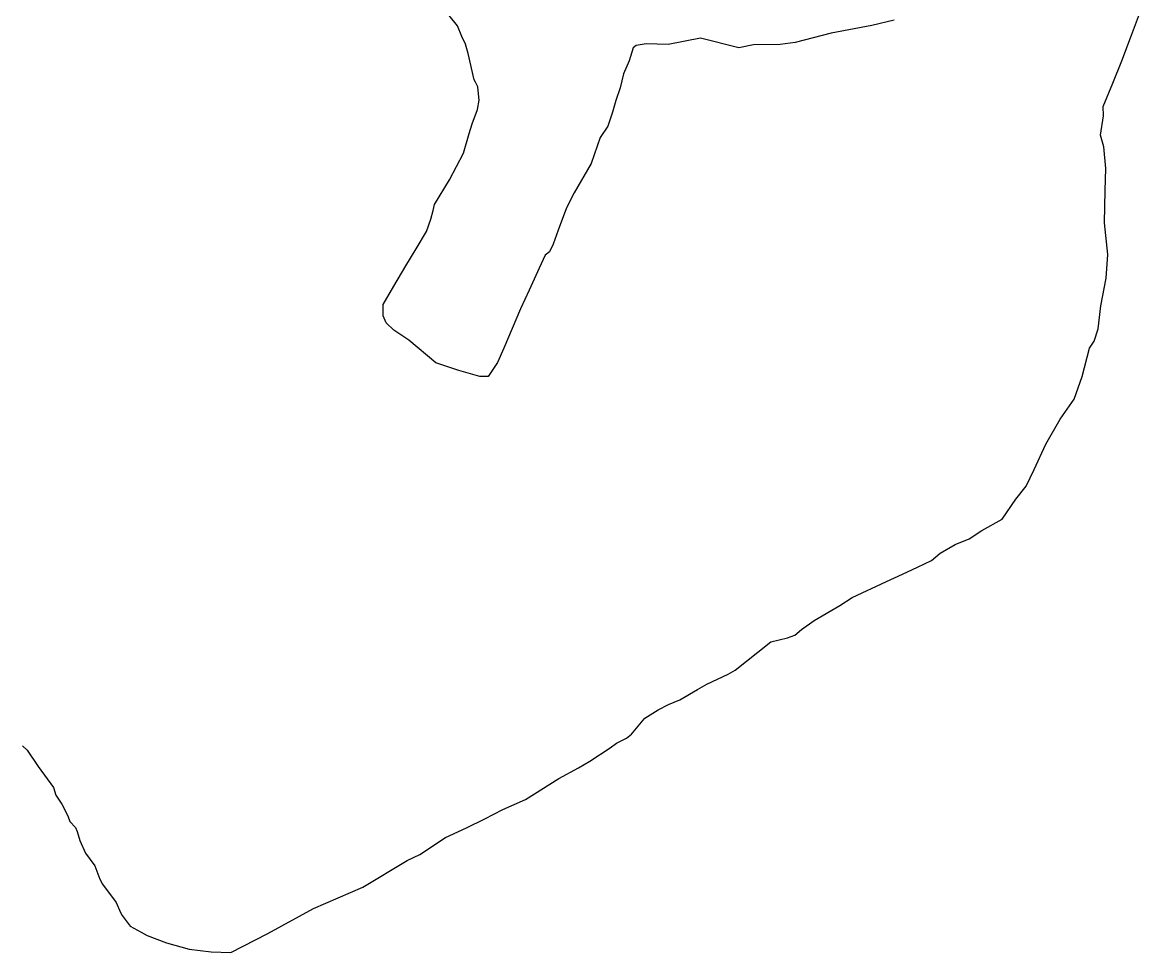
# Model space of a CAD drawing. Header units: metres. Extents: x 651069 to 651157, y 4767185 to 4767340.
# Drawn here: x 651111.72 to 651156.69, y 4767184.97 to 4767222.41 of the extents above; entities that cross this region are included whole.
import ezdxf

# ---------------------------------------------------------------- set-up
doc = ezdxf.new("R2010")
doc.units = ezdxf.units.M
doc.layers.add('W_1365', color=7, linetype='Continuous')

msp = doc.modelspace()

# ---------------------------------------------------------------- linework, layer by layer
at = {"layer": 'W_1365', "color": 6, "lineweight": 25}
for points in [[(651111.721, 4767193.295, -149.268), (651111.91, 4767193.115, -149.23), (651112.357, 4767192.464, -149.23), (651112.977, 4767191.622, -148.927), (651113.068, 4767191.312, -148.858), (651113.304, 4767190.946, -148.81), (651113.558, 4767190.481, -148.737), (651113.628, 4767190.248, -148.71), (651113.858, 4767190.004, -148.469), (651113.922, 4767189.847, -148.648), (651114.031, 4767189.49, -148.575), (651114.265, 4767188.977, -148.5), (651114.643, 4767188.462, -148.447), (651114.841, 4767187.933, -148.358), (651114.952, 4767187.73, -148.305), (651115.503, 4767186.991, -148.224), (651115.671, 4767186.586, -148.107), (651115.733, 4767186.463, -148.092), (651116.066, 4767186.031, -147.987), (651116.508, 4767185.795, -147.959), (651116.746, 4767185.662, -147.909), (651117.528, 4767185.37, -147.841), (651118.436, 4767185.109, -147.711), (651119.318, 4767185.011, -147.66), (651120.116, 4767184.972, -147.663), (651121.606, 4767185.739, -147.67), (651123.434, 4767186.749, -147.614), (651125.42, 4767187.605, -147.727), (651127.212, 4767188.675, -147.798), (651127.72, 4767188.92, -147.813), (651128.751, 4767189.606, -147.842), (651129.589, 4767190, -147.864), (651130.328, 4767190.363, -147.881), (651131.061, 4767190.732, -147.854), (651131.964, 4767191.136, -147.862), (651133.306, 4767191.983, -147.942), (651134.097, 4767192.408, -147.957), (651134.564, 4767192.677, -147.951), (651135.379, 4767193.213, -147.978), (651135.628, 4767193.4, -147.988), (651136.038, 4767193.602, -148.006), (651136.236, 4767193.766, -148.007), (651136.768, 4767194.407, -148.055), (651137.304, 4767194.747, -148.075), (651137.72, 4767194.954, -148.137), (651138.178, 4767195.145, -148.1), (651138.894, 4767195.559, -148.082), (651139.261, 4767195.78, -148.09), (651140.127, 4767196.184, -148.109), (651140.409, 4767196.338, -148.141), (651141.318, 4767197.065, -148.163), (651141.849, 4767197.479, -148.154), (651142.515, 4767197.645, -148.179), (651142.809, 4767197.747, -148.224), (651143.084, 4767197.98, -148.228), (651143.584, 4767198.337, -148.226), (651144.623, 4767198.947, -148.241), (651145.116, 4767199.263, -148.249), (651146.502, 4767199.903, -148.263), (651147.138, 4767200.199, -148.27), (651147.741, 4767200.489, -148.276), (651148.304, 4767200.758, -148.278), (651148.655, 4767201.042, -148.278), (651149.266, 4767201.39, -148.266), (651149.825, 4767201.63, -148.286), (651150.341, 4767201.957, -148.343), (651151.152, 4767202.413, -148.389), (651151.709, 4767203.221, -148.407), (651152.118, 4767203.746, -148.401), (651152.438, 4767204.418, -148.401), (651152.906, 4767205.427, -148.401), (651153.487, 4767206.436, -148.424), (651154.045, 4767207.248, -148.292), (651154.379, 4767208.156, -148.162), (651154.668, 4767209.296, -148.004), (651154.861, 4767209.584, -147.957), (651155.014, 4767210.08, -147.888), (651155.123, 4767210.996, -147.764), (651155.345, 4767212.118, -147.712), (651155.41, 4767213.071, -147.692), (651155.272, 4767214.334, -148.228), (651155.304, 4767215.645, -148.782), (651155.323, 4767216.529, -148.803), (651155.239, 4767217.4, -148.788), (651155.107, 4767217.872, -148.79), (651155.234, 4767218.638, -148.786), (651155.224, 4767219.022, -148.793), (651155.603, 4767219.963, -148.838), (651155.963, 4767220.858, -148.881), (651156.352, 4767221.897, -148.926), (651156.686, 4767222.755, -148.946)], [(651146.8, 4767222.489, -149.148), (651145.913, 4767222.284, -149.139), (651144.274, 4767221.967, -149.165), (651142.816, 4767221.601, -149.168), (651142.213, 4767221.509, -149.173), (651141.152, 4767221.504, -149.183), (651140.561, 4767221.383, -149.102), (651139.007, 4767221.768, -148.996), (651137.714, 4767221.517, -148.901), (651136.832, 4767221.536, -149.009), (651136.426, 4767221.47, -148.915), (651136.298, 4767221.378, -148.9), (651136.138, 4767220.858, -148.846), (651135.918, 4767220.339, -148.791), (651135.775, 4767219.774, -148.791), (651135.602, 4767219.265, -148.791), (651135.472, 4767218.789, -148.791), (651135.279, 4767218.232, -148.791), (651134.972, 4767217.774, -148.908), (651134.609, 4767216.721, -148.855), (651133.934, 4767215.549, -148.814), (651133.626, 4767214.943, -148.784), (651133.286, 4767214.043, -148.759), (651133.079, 4767213.48, -148.732), (651132.932, 4767213.176, -148.74), (651132.761, 4767213.043, -148.733), (651132.517, 4767212.51, -148.707), (651132.114, 4767211.628, -148.664), (651131.77, 4767210.885, -148.638), (651131.438, 4767210.09, -148.595), (651131.104, 4767209.29, -148.551), (651130.837, 4767208.718, -148.522), (651130.47, 4767208.151, -148.493), (651130.128, 4767208.159, -148.49), (651129.284, 4767208.396, -148.398), (651128.363, 4767208.704, -148.396), (651127.271, 4767209.62, -148.435), (651126.672, 4767210.021, -148.437), (651126.366, 4767210.318, -148.443), (651126.245, 4767210.598, -148.45), (651126.241, 4767210.789, -148.431), (651126.241, 4767211.055, -148.56), (651126.676, 4767211.789, -148.597), (651127.16, 4767212.607, -148.639), (651127.564, 4767213.288, -148.673), (651127.981, 4767213.993, -148.709), (651128.158, 4767214.484, -148.728), (651128.248, 4767214.837, -148.744), (651128.305, 4767215.076, -148.74), (651128.907, 4767216.066, -148.8), (651129.481, 4767217.138, -148.795), (651129.697, 4767217.932, -148.833), (651129.825, 4767218.323, -148.82), (651130.034, 4767218.897, -148.811), (651130.108, 4767219.27, -148.828), (651130.082, 4767219.535, -148.838), (651130.049, 4767219.806, -148.848), (651129.961, 4767220.003, -148.853), (651129.9, 4767220.093, -148.855), (651129.669, 4767221.146, -148.888), (651129.557, 4767221.53, -148.898), (651129.406, 4767221.835, -148.902), (651129.238, 4767222.266, -148.909), (651128.893, 4767222.676, -148.907)]]:
    msp.add_polyline3d(points, dxfattribs=at)

doc.saveas('drawing.dxf')
